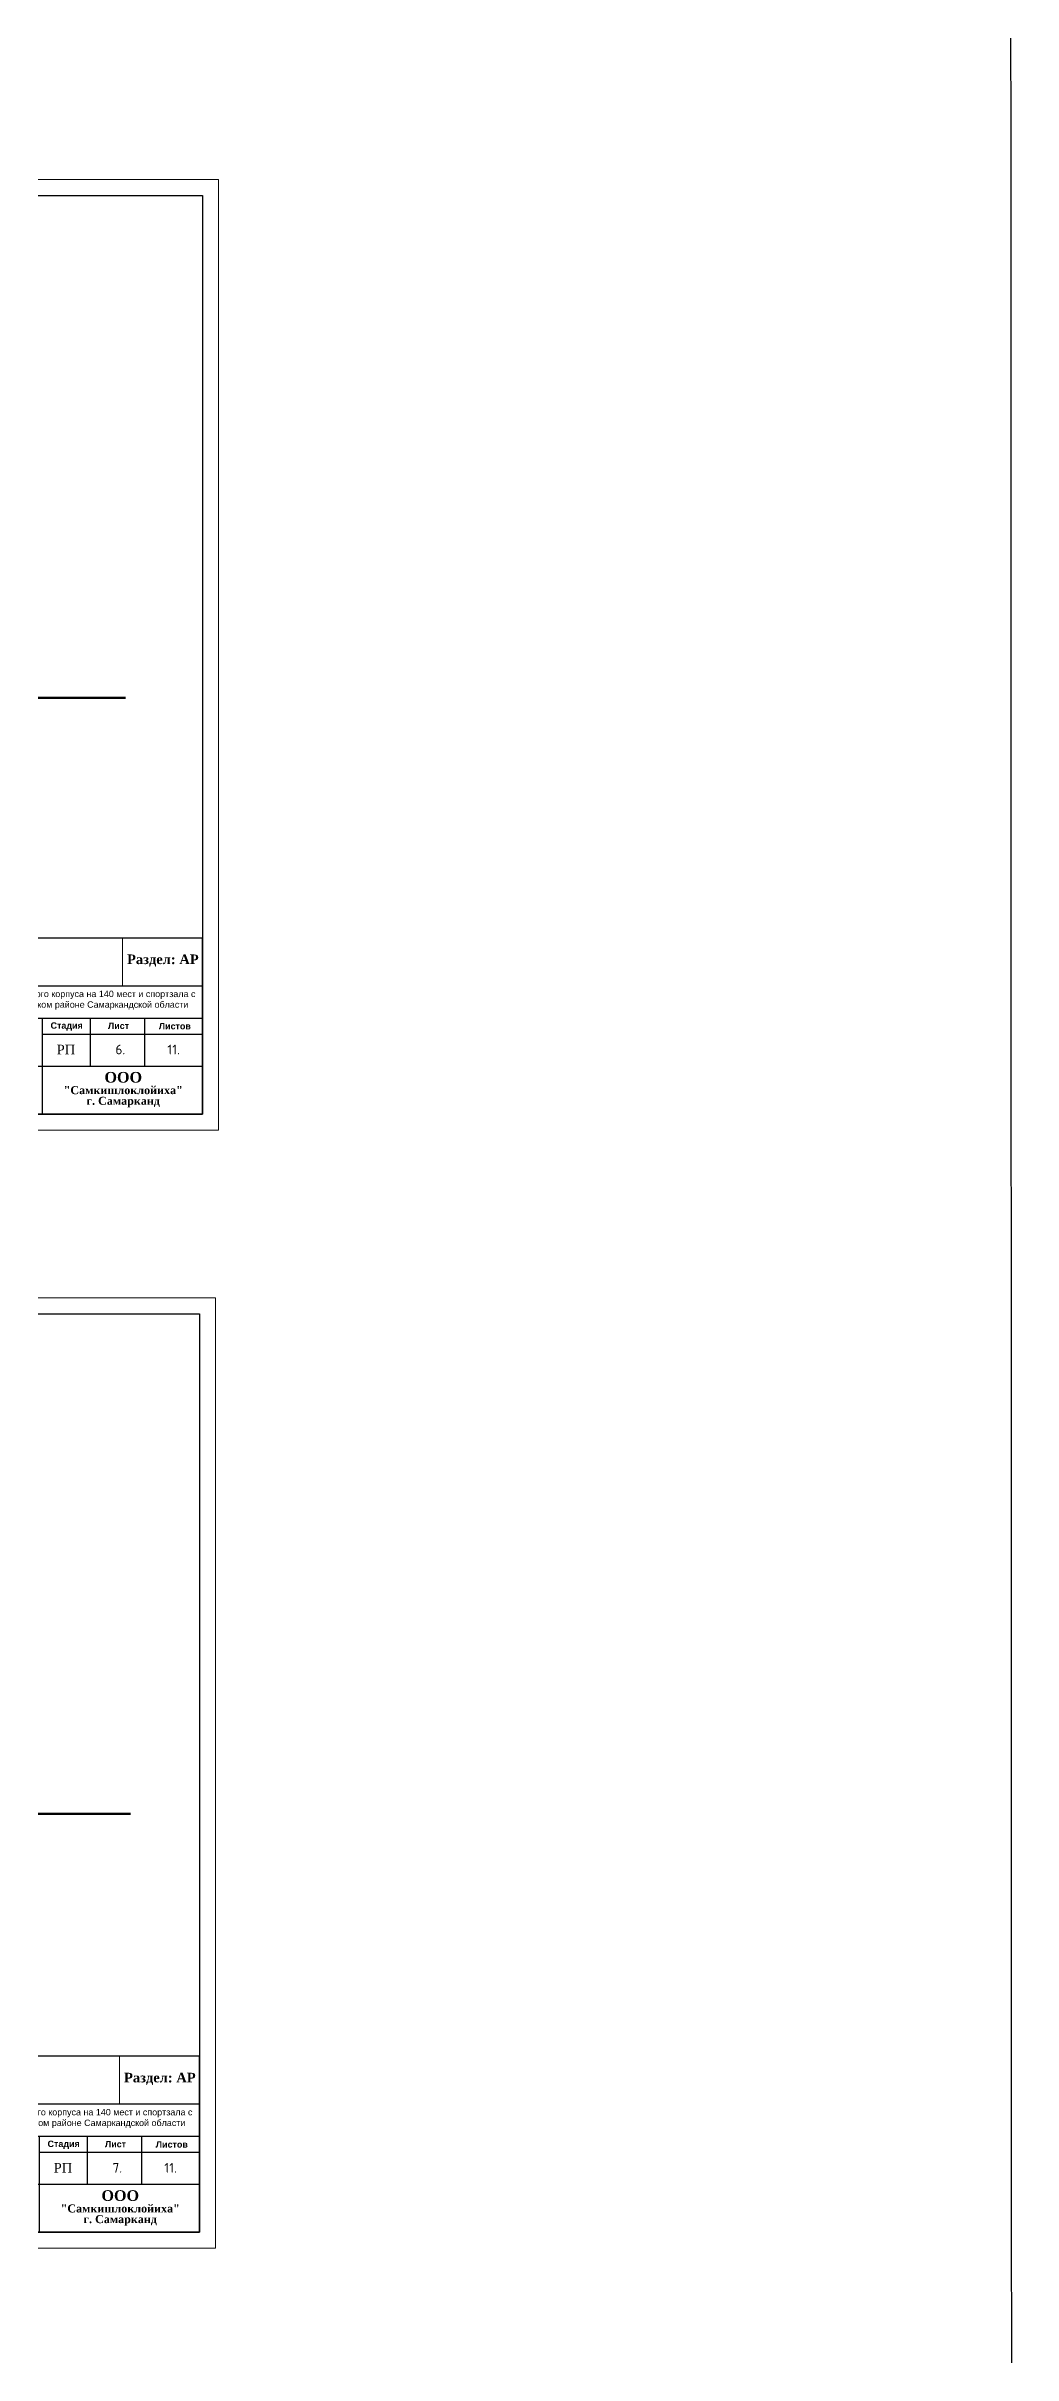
# Model space of a CAD drawing. Header units: millimetres. Extents: x 572274 to 2241483, y -888675 to -304135.
# Drawn here: x 690805 to 721013, y -655181 to -583046 of the extents above; entities that cross this region are included whole.
import ezdxf

# ---------------------------------------------------------------- set-up
doc = ezdxf.new("R2010")
doc.units = ezdxf.units.MM
doc.layers.add('стены', color=250, linetype='Continuous', lineweight=30)
doc.styles.add('Arial 3.', font='arial.ttf')
doc.styles.add('ISOCPEUR', font='isocpeui.ttf', dxfattribs={"height": 300})
doc.styles.get("Standard").update_dxf_attribs({"font": 'isocpeur.ttf'})

# ---------------------------------------------------------------- blocks, each defined once
blk = doc.blocks.new('12')
at = {"color": 5, "lineweight": 30}
for p, q in [((4038680, 3054550), (4038680, 3049050)), ((4038680, 3054550), (4038680, 3049050)), ((4038680, 3054550), (4038680, 3049050)), ((4057180, 3054550), (4038680, 3054550)), ((4057180, 3054550), (4038680, 3054550)), ((4057180, 3054550), (4038680, 3054550)), ((4040380, 3054550), (4040380, 3049050)), ((4040380, 3054550), (4040380, 3049050)), ((4042680, 3054550), (4042680, 3049050)), ((4044180, 3054550), (4044180, 3049050)), ((4045180, 3054550), (4045180, 3049050)), ((4057180, 3049050), (4057180, 3054550)), ((4057180, 3054550), (4057180, 3049050)), ((4045180, 3054050), (4038680, 3054050)), ((4045180, 3053550), (4038680, 3053550)), ((4057180, 3053050), (4038680, 3053050)), ((4045180, 3052550), (4038680, 3052550)), ((4038680, 3052050), (4057180, 3052050)), ((4052180, 3049050), (4052180, 3052050)), ((4053680, 3050550), (4053680, 3052050)), ((4055380, 3050550), (4055380, 3052050)), ((4038680, 3051550), (4045180, 3051550)), ((4052180, 3051550), (4057180, 3051550)), ((4038680, 3051050), (4045180, 3051050)), ((4038680, 3050550), (4057180, 3050550)), ((4038680, 3050050), (4045180, 3050050)), ((4038680, 3049550), (4045180, 3049550)), ((4038680, 3049050), (4057180, 3049050))]:
    blk.add_line(p, q, dxfattribs=at)

msp = doc.modelspace()

# ---------------------------------------------------------------- linework, layer by layer
at = {"lineweight": 20}
for p, q in [((693186.54, -612411.577), (693186.54, -610911.577)), ((693092.403, -647353.316), (693092.403, -645853.316))]:
    msp.add_line(p, q, dxfattribs=at)
at = {"color": 3, "lineweight": 30}
msp.add_lwpolyline([(721013.019, -808653.597), (636697.986, -808653.597), (635731.462, -392742.585), (720892.578, -394141.324)], close=True, dxfattribs=at)
at = {"lineweight": 20}
for points in [[(654186.54, -616911.577), (696186.54, -616911.577), (696186.54, -587211.577), (654186.54, -587211.577)], [(654092.403, -651853.316), (696092.403, -651853.316), (696092.403, -622153.316), (654092.403, -622153.316)]]:
    msp.add_lwpolyline(points, close=True, dxfattribs=at)
at = {"lineweight": 30}
for points in [[(656186.54, -587711.577), (695686.54, -587711.577), (695686.54, -616411.577), (656186.54, -616411.577)], [(656092.403, -622653.316), (695592.403, -622653.316), (695592.403, -651353.316), (656092.403, -651353.316)]]:
    msp.add_lwpolyline(points, close=True, dxfattribs=at)
at = {"layer": 'стены', "color": 0, "linetype": 'ByBlock', "lineweight": 50, "ltscale": 3}
for p, q in [((693282.959, -603409.833), (658410.71, -603409.833)), ((658969.691, -638280.565), (693436.306, -638280.565))]:
    msp.add_line(p, q, dxfattribs=at)

# ---------------------------------------------------------------- block references
for p in [(-3361493.46, -3665461.935), (-3361587.597, -3700403.674)]:
    msp.add_blockref('12', p)

# ---------------------------------------------------------------- texts
at = {"linetype": 'ByBlock', "ltscale": 30, "char_height": 300, "attachment_point": 5}
for s, insert, width in [('{\\fTimes New Roman|b1|i0|c204|p18;Раздел: AР}', (694451.529, -611616.582), 2369.12606), ('{\\fTimes New Roman|b0|i0|c204|p18;РП}', (691422.965, -614395.942), 658.87461), ('6.', (693122.965, -614395.942), 658.87461), ('11.', (694787.599, -614395.942), 708.03125), ('{\\fTimes New Roman|b1|i0|c204|p18;Раздел: AР}', (694357.392, -646558.321), 2369.12606), ('{\\fTimes New Roman|b0|i0|c204|p18;РП}', (691328.828, -649337.681), 658.87461), ('7.', (693028.828, -649337.681), 658.87461), ('11.', (694693.462, -649337.681), 708.03125)]:
    msp.add_mtext(s, dxfattribs=dict(at, insert=insert, width=width))
at = {"color": 0, "linetype": 'ByBlock', "char_height": 200, "width": 11599.6853, "attachment_point": 2, "style": 'ISOCPEUR'}
for insert in [(689808.778, -612558.033), (689714.641, -647499.772)]:
    msp.add_mtext('{\\fArial|b0|i0|c204|p34;\\C256;Реконструкция школы №81(с пристройкой учебного корпуса на 140 мест и спортзала с вспомогательными помещениями) в Иштыханском районе Самаркандской области}', dxfattribs=dict(at, insert=insert))
at = {"color": 1, "linetype": 'ByBlock', "ltscale": 30, "char_height": 200, "width": 1404.02516, "attachment_point": 5}
for s, insert in [('{\\fArial|b1|i0|c204|p34;Стадия}', (691446.058, -613676.203)), ('{\\fArial|b1|i0|c204|p34;Лист}', (693066.058, -613656.203)), ('{\\fArial|b1|i0|c204|p34;Листов}', (694826.058, -613666.203)), ('{\\fArial|b1|i0|c204|p34;Стадия}', (691351.921, -648617.942)), ('{\\fArial|b1|i0|c204|p34;Лист}', (692971.921, -648597.942)), ('{\\fArial|b1|i0|c204|p34;Листов}', (694731.921, -648607.942))]:
    msp.add_mtext(s, dxfattribs=dict(at, insert=insert))
at = {"lineweight": 30, "char_height": 250, "width": 5723.33111, "attachment_point": 2, "line_spacing_factor": 0.8, "style": 'Arial 3.'}
for insert in [(693214.037, -615096.711), (693119.9, -650038.45)]:
    msp.add_mtext('{\\fTimes New Roman Cyr|b1|i0|c0|p18;\\H1.333x;\\C250;OOO\\fTimes New Roman Cyr|b1|i0|c204|p18; \\fTimes New Roman Cyr|b1|i0|c0|p18;\\P\\fTimes New Roman Cyr|b1|i0|c204|p18;\\H0.7502x;"Самкишлоклойиха" \\Pг. Самарканд}', dxfattribs=dict(at, insert=insert))

doc.saveas('drawing.dxf')
